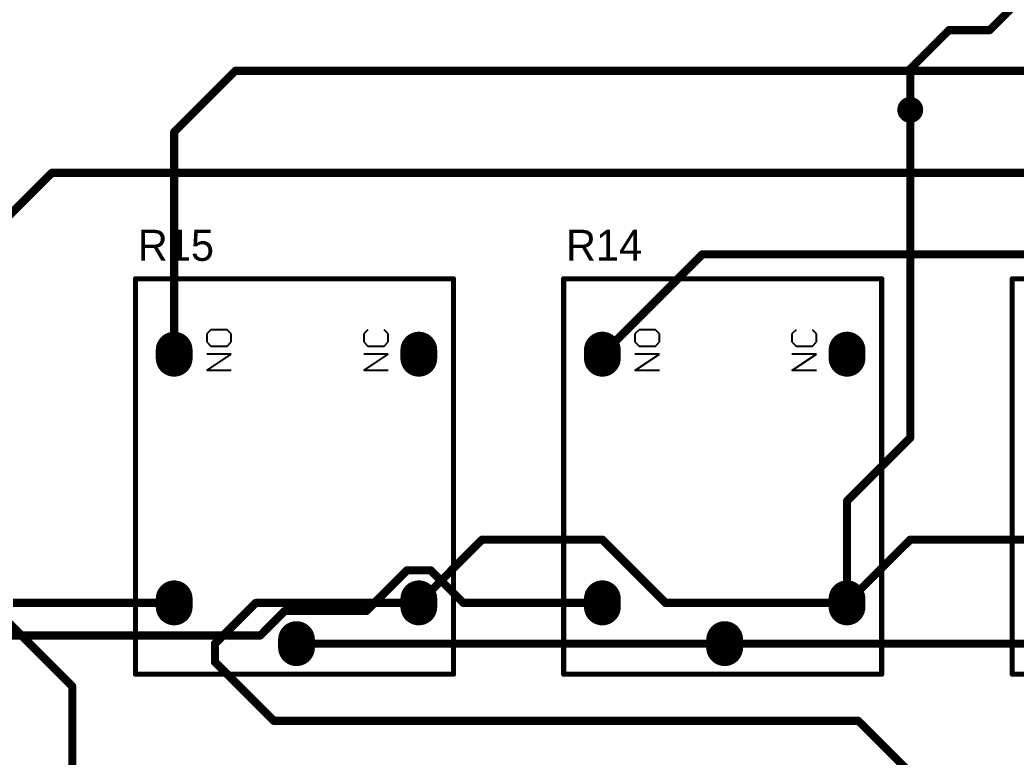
# Model space of a CAD drawing. Header units: millimetres. Extents: x 1.1 to 12.7, y 1.1 to 8.9.
# Drawn here: x 5.545 to 7.468, y 4.315 to 5.739 of the extents above; entities that cross this region are included whole.
import ezdxf

# ---------------------------------------------------------------- set-up
doc = ezdxf.new("R2010")
doc.units = ezdxf.units.MM
doc.header["$MEASUREMENT"] = 0
for name, color, linetype in [('BottomLayer', 5, 'Continuous'), ('BottomSolder', 6, 'Continuous'), ('MultiLayer', 9, 'Continuous'), ('PadHoleLayer', 156, 'Continuous'), ('TopLayer', 1, 'Continuous'), ('TopOverlay', 2, 'Continuous'), ('TopSolder', 216, 'Continuous'), ('ViaHoleLayer', 16, 'Continuous')]:
    doc.layers.add(name, color=color, linetype=linetype)

# ---------------------------------------------------------------- blocks, each defined once
blk = doc.blocks.new('RELAYARP03F_14')
at = {"layer": 'BottomLayer', "const_width": 0.063}
for points in [[(-0.2323, 0.2362), (-0.248, 0.2362)], [(0.248, 0.2362), (0.2323, 0.2362)], [(-0.311, 0), (-0.3268, 0)], [(-0.2323, -0.2362), (-0.248, -0.2362)], [(0.248, -0.2362), (0.2323, -0.2362)]]:
    blk.add_lwpolyline(points, dxfattribs=at)
at = {"layer": 'BottomLayer', "const_width": 0.0315}
for points in [[(-0.2638, 0.2362, 1), (-0.2323, 0.2362, 1)], [(-0.248, 0.2362, 1), (-0.2165, 0.2362, 1)], [(0.2165, 0.2362, 1), (0.248, 0.2362, 1)], [(0.2323, 0.2362, 1), (0.2638, 0.2362, 1)], [(-0.3425, 0, 1), (-0.311, 0, 1)], [(-0.3268, 0, 1), (-0.2953, 0, 1)], [(-0.2638, -0.2362, 1), (-0.2323, -0.2362, 1)], [(-0.248, -0.2362, 1), (-0.2165, -0.2362, 1)], [(0.2165, -0.2362, 1), (0.248, -0.2362, 1)], [(0.2323, -0.2362, 1), (0.2638, -0.2362, 1)]]:
    blk.add_lwpolyline(points, format="xyb", close=True, dxfattribs=at)
at = {"layer": 'BottomSolder', "const_width": 0.071}
for points in [[(-0.2323, 0.2362), (-0.248, 0.2362)], [(0.248, 0.2362), (0.2323, 0.2362)], [(-0.311, 0), (-0.3268, 0)], [(-0.2323, -0.2362), (-0.248, -0.2362)], [(0.248, -0.2362), (0.2323, -0.2362)]]:
    blk.add_lwpolyline(points, dxfattribs=at)
at = {"layer": 'BottomSolder', "const_width": 0.0355}
for points in [[(-0.2658, 0.2362, 1), (-0.2303, 0.2362, 1)], [(-0.25, 0.2362, 1), (-0.2145, 0.2362, 1)], [(0.2145, 0.2362, 1), (0.25, 0.2362, 1)], [(0.2303, 0.2362, 1), (0.2658, 0.2362, 1)], [(-0.3445, 0, 1), (-0.309, 0, 1)], [(-0.3288, 0, 1), (-0.2933, 0, 1)], [(-0.2658, -0.2362, 1), (-0.2303, -0.2362, 1)], [(-0.25, -0.2362, 1), (-0.2145, -0.2362, 1)], [(0.2145, -0.2362, 1), (0.25, -0.2362, 1)], [(0.2303, -0.2362, 1), (0.2658, -0.2362, 1)]]:
    blk.add_lwpolyline(points, format="xyb", close=True, dxfattribs=at)
at = {"layer": 'MultiLayer', "const_width": 0.063}
for points in [[(-0.2323, 0.2362), (-0.248, 0.2362)], [(0.248, 0.2362), (0.2323, 0.2362)], [(-0.311, 0), (-0.3268, 0)], [(-0.2323, -0.2362), (-0.248, -0.2362)], [(0.248, -0.2362), (0.2323, -0.2362)]]:
    blk.add_lwpolyline(points, dxfattribs=at)
at = {"layer": 'MultiLayer', "const_width": 0.0315}
for points in [[(-0.2638, 0.2362, 1), (-0.2323, 0.2362, 1)], [(-0.248, 0.2362, 1), (-0.2165, 0.2362, 1)], [(0.2165, 0.2362, 1), (0.248, 0.2362, 1)], [(0.2323, 0.2362, 1), (0.2638, 0.2362, 1)], [(-0.3425, 0, 1), (-0.311, 0, 1)], [(-0.3268, 0, 1), (-0.2953, 0, 1)], [(-0.2638, -0.2362, 1), (-0.2323, -0.2362, 1)], [(-0.248, -0.2362, 1), (-0.2165, -0.2362, 1)], [(0.2165, -0.2362, 1), (0.248, -0.2362, 1)], [(0.2323, -0.2362, 1), (0.2638, -0.2362, 1)]]:
    blk.add_lwpolyline(points, format="xyb", close=True, dxfattribs=at)
at = {"layer": 'PadHoleLayer', "const_width": 0.0295}
for points in [[(-0.2549, 0.2362, 1), (-0.2254, 0.2362, 1)], [(0.2254, 0.2362, 1), (0.2549, 0.2362, 1)], [(-0.3337, 0, 1), (-0.3041, 0, 1)], [(-0.2549, -0.2362, 1), (-0.2254, -0.2362, 1)], [(0.2254, -0.2362, 1), (0.2549, -0.2362, 1)]]:
    blk.add_lwpolyline(points, format="xyb", close=True, dxfattribs=at)
at = {"layer": 'TopLayer', "const_width": 0.063}
for points in [[(-0.2323, 0.2362), (-0.248, 0.2362)], [(0.248, 0.2362), (0.2323, 0.2362)], [(-0.311, 0), (-0.3268, 0)], [(-0.2323, -0.2362), (-0.248, -0.2362)], [(0.248, -0.2362), (0.2323, -0.2362)]]:
    blk.add_lwpolyline(points, dxfattribs=at)
at = {"layer": 'TopLayer', "const_width": 0.0315}
for points in [[(-0.2638, 0.2362, 1), (-0.2323, 0.2362, 1)], [(-0.248, 0.2362, 1), (-0.2165, 0.2362, 1)], [(0.2165, 0.2362, 1), (0.248, 0.2362, 1)], [(0.2323, 0.2362, 1), (0.2638, 0.2362, 1)], [(-0.3425, 0, 1), (-0.311, 0, 1)], [(-0.3268, 0, 1), (-0.2953, 0, 1)], [(-0.2638, -0.2362, 1), (-0.2323, -0.2362, 1)], [(-0.248, -0.2362, 1), (-0.2165, -0.2362, 1)], [(0.2165, -0.2362, 1), (0.248, -0.2362, 1)], [(0.2323, -0.2362, 1), (0.2638, -0.2362, 1)]]:
    blk.add_lwpolyline(points, format="xyb", close=True, dxfattribs=at)
at = {"layer": 'TopOverlay'}
for p, q in [((0.2087, 0.126), (0.2087, 0.1732)), ((0.2087, 0.1732), (0.2401, 0.126)), ((0.2401, 0.126), (0.2401, 0.1732)), ((0.2638, 0.1732), (0.2559, 0.1653)), ((0.2795, 0.1732), (0.2638, 0.1732)), ((0.2874, 0.1653), (0.2795, 0.1732)), ((0.2559, 0.1653), (0.2559, 0.1339)), ((0.2874, 0.1339), (0.2874, 0.1653)), ((0.2559, 0.1339), (0.2638, 0.126)), ((0.2638, 0.126), (0.2795, 0.126)), ((0.2795, 0.126), (0.2874, 0.1339)), ((0.2087, -0.1772), (0.2087, -0.1299)), ((0.2087, -0.1299), (0.2401, -0.1772)), ((0.2401, -0.1772), (0.2401, -0.1299)), ((0.2638, -0.1299), (0.2559, -0.1378)), ((0.2795, -0.1299), (0.2638, -0.1299)), ((0.2874, -0.1378), (0.2795, -0.1299)), ((0.2559, -0.1378), (0.2559, -0.1693)), ((0.2559, -0.1693), (0.2638, -0.1772)), ((0.2795, -0.1772), (0.2874, -0.1693)), ((0.2638, -0.1772), (0.2795, -0.1772))]:
    blk.add_line(p, q, dxfattribs=at)
at = {"layer": 'TopOverlay', "const_width": 0.01}
for points in [[(-0.378, 0.311), (-0.378, -0.3031)], [(-0.378, 0.311), (0.3858, 0.311)], [(0.3858, 0.311), (0.3858, -0.3031)], [(-0.378, -0.3031), (0.3858, -0.3031)]]:
    blk.add_lwpolyline(points, dxfattribs=at)
at = {"layer": 'TopOverlay', "const_width": 0.005}
for points in [[(-0.3805, 0.311, 1), (-0.3755, 0.311, 1)], [(-0.3805, 0.311, 1), (-0.3755, 0.311, 1)], [(0.3833, 0.311, 1), (0.3883, 0.311, 1)], [(0.3833, 0.311, 1), (0.3883, 0.311, 1)], [(-0.3805, -0.3031, 1), (-0.3755, -0.3031, 1)], [(-0.3805, -0.3031, 1), (-0.3755, -0.3031, 1)], [(0.3833, -0.3031, 1), (0.3883, -0.3031, 1)], [(0.3833, -0.3031, 1), (0.3883, -0.3031, 1)]]:
    blk.add_lwpolyline(points, format="xyb", close=True, dxfattribs=at)
at = {"layer": 'TopSolder', "const_width": 0.071}
for points in [[(-0.2323, 0.2362), (-0.248, 0.2362)], [(0.248, 0.2362), (0.2323, 0.2362)], [(-0.311, 0), (-0.3268, 0)], [(-0.2323, -0.2362), (-0.248, -0.2362)], [(0.248, -0.2362), (0.2323, -0.2362)]]:
    blk.add_lwpolyline(points, dxfattribs=at)
at = {"layer": 'TopSolder', "const_width": 0.0355}
for points in [[(-0.2658, 0.2362, 1), (-0.2303, 0.2362, 1)], [(-0.25, 0.2362, 1), (-0.2145, 0.2362, 1)], [(0.2145, 0.2362, 1), (0.25, 0.2362, 1)], [(0.2303, 0.2362, 1), (0.2658, 0.2362, 1)], [(-0.3445, 0, 1), (-0.309, 0, 1)], [(-0.3288, 0, 1), (-0.2933, 0, 1)], [(-0.2658, -0.2362, 1), (-0.2303, -0.2362, 1)], [(-0.25, -0.2362, 1), (-0.2145, -0.2362, 1)], [(0.2145, -0.2362, 1), (0.25, -0.2362, 1)], [(0.2303, -0.2362, 1), (0.2658, -0.2362, 1)]]:
    blk.add_lwpolyline(points, format="xyb", close=True, dxfattribs=at)
blk = doc.blocks.new('RELAYARP03F_15')
at = {"layer": 'BottomLayer', "const_width": 0.063}
for points in [[(-0.2323, 0.2362), (-0.248, 0.2362)], [(0.248, 0.2362), (0.2323, 0.2362)], [(-0.311, 0), (-0.3268, 0)], [(-0.2323, -0.2362), (-0.248, -0.2362)], [(0.248, -0.2362), (0.2323, -0.2362)]]:
    blk.add_lwpolyline(points, dxfattribs=at)
at = {"layer": 'BottomLayer', "const_width": 0.0315}
for points in [[(-0.2638, 0.2362, 1), (-0.2323, 0.2362, 1)], [(-0.248, 0.2362, 1), (-0.2165, 0.2362, 1)], [(0.2165, 0.2362, 1), (0.248, 0.2362, 1)], [(0.2323, 0.2362, 1), (0.2638, 0.2362, 1)], [(-0.3425, 0, 1), (-0.311, 0, 1)], [(-0.3268, 0, 1), (-0.2953, 0, 1)], [(-0.2638, -0.2362, 1), (-0.2323, -0.2362, 1)], [(-0.248, -0.2362, 1), (-0.2165, -0.2362, 1)], [(0.2165, -0.2362, 1), (0.248, -0.2362, 1)], [(0.2323, -0.2362, 1), (0.2638, -0.2362, 1)]]:
    blk.add_lwpolyline(points, format="xyb", close=True, dxfattribs=at)
at = {"layer": 'BottomSolder', "const_width": 0.071}
for points in [[(-0.2323, 0.2362), (-0.248, 0.2362)], [(0.248, 0.2362), (0.2323, 0.2362)], [(-0.311, 0), (-0.3268, 0)], [(-0.2323, -0.2362), (-0.248, -0.2362)], [(0.248, -0.2362), (0.2323, -0.2362)]]:
    blk.add_lwpolyline(points, dxfattribs=at)
at = {"layer": 'BottomSolder', "const_width": 0.0355}
for points in [[(-0.2658, 0.2362, 1), (-0.2303, 0.2362, 1)], [(-0.25, 0.2362, 1), (-0.2145, 0.2362, 1)], [(0.2145, 0.2362, 1), (0.25, 0.2362, 1)], [(0.2303, 0.2362, 1), (0.2658, 0.2362, 1)], [(-0.3445, 0, 1), (-0.309, 0, 1)], [(-0.3288, 0, 1), (-0.2933, 0, 1)], [(-0.2658, -0.2362, 1), (-0.2303, -0.2362, 1)], [(-0.25, -0.2362, 1), (-0.2145, -0.2362, 1)], [(0.2145, -0.2362, 1), (0.25, -0.2362, 1)], [(0.2303, -0.2362, 1), (0.2658, -0.2362, 1)]]:
    blk.add_lwpolyline(points, format="xyb", close=True, dxfattribs=at)
at = {"layer": 'MultiLayer', "const_width": 0.063}
for points in [[(-0.2323, 0.2362), (-0.248, 0.2362)], [(0.248, 0.2362), (0.2323, 0.2362)], [(-0.311, 0), (-0.3268, 0)], [(-0.2323, -0.2362), (-0.248, -0.2362)], [(0.248, -0.2362), (0.2323, -0.2362)]]:
    blk.add_lwpolyline(points, dxfattribs=at)
at = {"layer": 'MultiLayer', "const_width": 0.0315}
for points in [[(-0.2638, 0.2362, 1), (-0.2323, 0.2362, 1)], [(-0.248, 0.2362, 1), (-0.2165, 0.2362, 1)], [(0.2165, 0.2362, 1), (0.248, 0.2362, 1)], [(0.2323, 0.2362, 1), (0.2638, 0.2362, 1)], [(-0.3425, 0, 1), (-0.311, 0, 1)], [(-0.3268, 0, 1), (-0.2953, 0, 1)], [(-0.2638, -0.2362, 1), (-0.2323, -0.2362, 1)], [(-0.248, -0.2362, 1), (-0.2165, -0.2362, 1)], [(0.2165, -0.2362, 1), (0.248, -0.2362, 1)], [(0.2323, -0.2362, 1), (0.2638, -0.2362, 1)]]:
    blk.add_lwpolyline(points, format="xyb", close=True, dxfattribs=at)
at = {"layer": 'PadHoleLayer', "const_width": 0.0295}
for points in [[(-0.2549, 0.2362, 1), (-0.2254, 0.2362, 1)], [(0.2254, 0.2362, 1), (0.2549, 0.2362, 1)], [(-0.3337, 0, 1), (-0.3041, 0, 1)], [(-0.2549, -0.2362, 1), (-0.2254, -0.2362, 1)], [(0.2254, -0.2362, 1), (0.2549, -0.2362, 1)]]:
    blk.add_lwpolyline(points, format="xyb", close=True, dxfattribs=at)
at = {"layer": 'TopLayer', "const_width": 0.063}
for points in [[(-0.2323, 0.2362), (-0.248, 0.2362)], [(0.248, 0.2362), (0.2323, 0.2362)], [(-0.311, 0), (-0.3268, 0)], [(-0.2323, -0.2362), (-0.248, -0.2362)], [(0.248, -0.2362), (0.2323, -0.2362)]]:
    blk.add_lwpolyline(points, dxfattribs=at)
at = {"layer": 'TopLayer', "const_width": 0.0315}
for points in [[(-0.2638, 0.2362, 1), (-0.2323, 0.2362, 1)], [(-0.248, 0.2362, 1), (-0.2165, 0.2362, 1)], [(0.2165, 0.2362, 1), (0.248, 0.2362, 1)], [(0.2323, 0.2362, 1), (0.2638, 0.2362, 1)], [(-0.3425, 0, 1), (-0.311, 0, 1)], [(-0.3268, 0, 1), (-0.2953, 0, 1)], [(-0.2638, -0.2362, 1), (-0.2323, -0.2362, 1)], [(-0.248, -0.2362, 1), (-0.2165, -0.2362, 1)], [(0.2165, -0.2362, 1), (0.248, -0.2362, 1)], [(0.2323, -0.2362, 1), (0.2638, -0.2362, 1)]]:
    blk.add_lwpolyline(points, format="xyb", close=True, dxfattribs=at)
at = {"layer": 'TopOverlay'}
for p, q in [((0.2087, 0.126), (0.2087, 0.1732)), ((0.2087, 0.1732), (0.2401, 0.126)), ((0.2401, 0.126), (0.2401, 0.1732)), ((0.2638, 0.1732), (0.2559, 0.1653)), ((0.2795, 0.1732), (0.2638, 0.1732)), ((0.2874, 0.1653), (0.2795, 0.1732)), ((0.2559, 0.1653), (0.2559, 0.1339)), ((0.2874, 0.1339), (0.2874, 0.1653)), ((0.2559, 0.1339), (0.2638, 0.126)), ((0.2638, 0.126), (0.2795, 0.126)), ((0.2795, 0.126), (0.2874, 0.1339)), ((0.2087, -0.1772), (0.2087, -0.1299)), ((0.2087, -0.1299), (0.2401, -0.1772)), ((0.2401, -0.1772), (0.2401, -0.1299)), ((0.2638, -0.1299), (0.2559, -0.1378)), ((0.2795, -0.1299), (0.2638, -0.1299)), ((0.2874, -0.1378), (0.2795, -0.1299)), ((0.2559, -0.1378), (0.2559, -0.1693)), ((0.2559, -0.1693), (0.2638, -0.1772)), ((0.2795, -0.1772), (0.2874, -0.1693)), ((0.2638, -0.1772), (0.2795, -0.1772))]:
    blk.add_line(p, q, dxfattribs=at)
at = {"layer": 'TopOverlay', "const_width": 0.01}
for points in [[(-0.378, 0.311), (-0.378, -0.3031)], [(-0.378, 0.311), (0.3858, 0.311)], [(0.3858, 0.311), (0.3858, -0.3031)], [(-0.378, -0.3031), (0.3858, -0.3031)]]:
    blk.add_lwpolyline(points, dxfattribs=at)
at = {"layer": 'TopOverlay', "const_width": 0.005}
for points in [[(-0.3805, 0.311, 1), (-0.3755, 0.311, 1)], [(-0.3805, 0.311, 1), (-0.3755, 0.311, 1)], [(0.3833, 0.311, 1), (0.3883, 0.311, 1)], [(0.3833, 0.311, 1), (0.3883, 0.311, 1)], [(-0.3805, -0.3031, 1), (-0.3755, -0.3031, 1)], [(-0.3805, -0.3031, 1), (-0.3755, -0.3031, 1)], [(0.3833, -0.3031, 1), (0.3883, -0.3031, 1)], [(0.3833, -0.3031, 1), (0.3883, -0.3031, 1)]]:
    blk.add_lwpolyline(points, format="xyb", close=True, dxfattribs=at)
at = {"layer": 'TopSolder', "const_width": 0.071}
for points in [[(-0.2323, 0.2362), (-0.248, 0.2362)], [(0.248, 0.2362), (0.2323, 0.2362)], [(-0.311, 0), (-0.3268, 0)], [(-0.2323, -0.2362), (-0.248, -0.2362)], [(0.248, -0.2362), (0.2323, -0.2362)]]:
    blk.add_lwpolyline(points, dxfattribs=at)
at = {"layer": 'TopSolder', "const_width": 0.0355}
for points in [[(-0.2658, 0.2362, 1), (-0.2303, 0.2362, 1)], [(-0.25, 0.2362, 1), (-0.2145, 0.2362, 1)], [(0.2145, 0.2362, 1), (0.25, 0.2362, 1)], [(0.2303, 0.2362, 1), (0.2658, 0.2362, 1)], [(-0.3445, 0, 1), (-0.309, 0, 1)], [(-0.3288, 0, 1), (-0.2933, 0, 1)], [(-0.2658, -0.2362, 1), (-0.2303, -0.2362, 1)], [(-0.25, -0.2362, 1), (-0.2145, -0.2362, 1)], [(0.2145, -0.2362, 1), (0.25, -0.2362, 1)], [(0.2303, -0.2362, 1), (0.2658, -0.2362, 1)]]:
    blk.add_lwpolyline(points, format="xyb", close=True, dxfattribs=at)
blk = doc.blocks.new('RELAYARP03F_16')
at = {"layer": 'BottomLayer', "const_width": 0.063}
for points in [[(-0.2323, 0.2362), (-0.248, 0.2362)], [(0.248, 0.2362), (0.2323, 0.2362)], [(-0.311, 0), (-0.3268, 0)], [(-0.2323, -0.2362), (-0.248, -0.2362)], [(0.248, -0.2362), (0.2323, -0.2362)]]:
    blk.add_lwpolyline(points, dxfattribs=at)
at = {"layer": 'BottomLayer', "const_width": 0.0315}
for points in [[(-0.2638, 0.2362, 1), (-0.2323, 0.2362, 1)], [(-0.248, 0.2362, 1), (-0.2165, 0.2362, 1)], [(0.2165, 0.2362, 1), (0.248, 0.2362, 1)], [(0.2323, 0.2362, 1), (0.2638, 0.2362, 1)], [(-0.3425, 0, 1), (-0.311, 0, 1)], [(-0.3268, 0, 1), (-0.2953, 0, 1)], [(-0.2638, -0.2362, 1), (-0.2323, -0.2362, 1)], [(-0.248, -0.2362, 1), (-0.2165, -0.2362, 1)], [(0.2165, -0.2362, 1), (0.248, -0.2362, 1)], [(0.2323, -0.2362, 1), (0.2638, -0.2362, 1)]]:
    blk.add_lwpolyline(points, format="xyb", close=True, dxfattribs=at)
at = {"layer": 'BottomSolder', "const_width": 0.071}
for points in [[(-0.2323, 0.2362), (-0.248, 0.2362)], [(0.248, 0.2362), (0.2323, 0.2362)], [(-0.311, 0), (-0.3268, 0)], [(-0.2323, -0.2362), (-0.248, -0.2362)], [(0.248, -0.2362), (0.2323, -0.2362)]]:
    blk.add_lwpolyline(points, dxfattribs=at)
at = {"layer": 'BottomSolder', "const_width": 0.0355}
for points in [[(-0.2658, 0.2362, 1), (-0.2303, 0.2362, 1)], [(-0.25, 0.2362, 1), (-0.2145, 0.2362, 1)], [(0.2145, 0.2362, 1), (0.25, 0.2362, 1)], [(0.2303, 0.2362, 1), (0.2658, 0.2362, 1)], [(-0.3445, 0, 1), (-0.309, 0, 1)], [(-0.3288, 0, 1), (-0.2933, 0, 1)], [(-0.2658, -0.2362, 1), (-0.2303, -0.2362, 1)], [(-0.25, -0.2362, 1), (-0.2145, -0.2362, 1)], [(0.2145, -0.2362, 1), (0.25, -0.2362, 1)], [(0.2303, -0.2362, 1), (0.2658, -0.2362, 1)]]:
    blk.add_lwpolyline(points, format="xyb", close=True, dxfattribs=at)
at = {"layer": 'MultiLayer', "const_width": 0.063}
for points in [[(-0.2323, 0.2362), (-0.248, 0.2362)], [(0.248, 0.2362), (0.2323, 0.2362)], [(-0.311, 0), (-0.3268, 0)], [(-0.2323, -0.2362), (-0.248, -0.2362)], [(0.248, -0.2362), (0.2323, -0.2362)]]:
    blk.add_lwpolyline(points, dxfattribs=at)
at = {"layer": 'MultiLayer', "const_width": 0.0315}
for points in [[(-0.2638, 0.2362, 1), (-0.2323, 0.2362, 1)], [(-0.248, 0.2362, 1), (-0.2165, 0.2362, 1)], [(0.2165, 0.2362, 1), (0.248, 0.2362, 1)], [(0.2323, 0.2362, 1), (0.2638, 0.2362, 1)], [(-0.3425, 0, 1), (-0.311, 0, 1)], [(-0.3268, 0, 1), (-0.2953, 0, 1)], [(-0.2638, -0.2362, 1), (-0.2323, -0.2362, 1)], [(-0.248, -0.2362, 1), (-0.2165, -0.2362, 1)], [(0.2165, -0.2362, 1), (0.248, -0.2362, 1)], [(0.2323, -0.2362, 1), (0.2638, -0.2362, 1)]]:
    blk.add_lwpolyline(points, format="xyb", close=True, dxfattribs=at)
at = {"layer": 'PadHoleLayer', "const_width": 0.0295}
for points in [[(-0.2549, 0.2362, 1), (-0.2254, 0.2362, 1)], [(0.2254, 0.2362, 1), (0.2549, 0.2362, 1)], [(-0.3337, 0, 1), (-0.3041, 0, 1)], [(-0.2549, -0.2362, 1), (-0.2254, -0.2362, 1)], [(0.2254, -0.2362, 1), (0.2549, -0.2362, 1)]]:
    blk.add_lwpolyline(points, format="xyb", close=True, dxfattribs=at)
at = {"layer": 'TopLayer', "const_width": 0.063}
for points in [[(-0.2323, 0.2362), (-0.248, 0.2362)], [(0.248, 0.2362), (0.2323, 0.2362)], [(-0.311, 0), (-0.3268, 0)], [(-0.2323, -0.2362), (-0.248, -0.2362)], [(0.248, -0.2362), (0.2323, -0.2362)]]:
    blk.add_lwpolyline(points, dxfattribs=at)
at = {"layer": 'TopLayer', "const_width": 0.0315}
for points in [[(-0.2638, 0.2362, 1), (-0.2323, 0.2362, 1)], [(-0.248, 0.2362, 1), (-0.2165, 0.2362, 1)], [(0.2165, 0.2362, 1), (0.248, 0.2362, 1)], [(0.2323, 0.2362, 1), (0.2638, 0.2362, 1)], [(-0.3425, 0, 1), (-0.311, 0, 1)], [(-0.3268, 0, 1), (-0.2953, 0, 1)], [(-0.2638, -0.2362, 1), (-0.2323, -0.2362, 1)], [(-0.248, -0.2362, 1), (-0.2165, -0.2362, 1)], [(0.2165, -0.2362, 1), (0.248, -0.2362, 1)], [(0.2323, -0.2362, 1), (0.2638, -0.2362, 1)]]:
    blk.add_lwpolyline(points, format="xyb", close=True, dxfattribs=at)
at = {"layer": 'TopOverlay'}
for p, q in [((0.2087, 0.126), (0.2087, 0.1732)), ((0.2087, 0.1732), (0.2401, 0.126)), ((0.2401, 0.126), (0.2401, 0.1732)), ((0.2638, 0.1732), (0.2559, 0.1653)), ((0.2795, 0.1732), (0.2638, 0.1732)), ((0.2874, 0.1653), (0.2795, 0.1732)), ((0.2559, 0.1653), (0.2559, 0.1339)), ((0.2874, 0.1339), (0.2874, 0.1653)), ((0.2559, 0.1339), (0.2638, 0.126)), ((0.2638, 0.126), (0.2795, 0.126)), ((0.2795, 0.126), (0.2874, 0.1339)), ((0.2087, -0.1772), (0.2087, -0.1299)), ((0.2087, -0.1299), (0.2401, -0.1772)), ((0.2401, -0.1772), (0.2401, -0.1299)), ((0.2638, -0.1299), (0.2559, -0.1378)), ((0.2795, -0.1299), (0.2638, -0.1299)), ((0.2874, -0.1378), (0.2795, -0.1299)), ((0.2559, -0.1378), (0.2559, -0.1693)), ((0.2559, -0.1693), (0.2638, -0.1772)), ((0.2795, -0.1772), (0.2874, -0.1693)), ((0.2638, -0.1772), (0.2795, -0.1772))]:
    blk.add_line(p, q, dxfattribs=at)
at = {"layer": 'TopOverlay', "const_width": 0.01}
for points in [[(-0.378, 0.311), (-0.378, -0.3031)], [(-0.378, 0.311), (0.3858, 0.311)], [(0.3858, 0.311), (0.3858, -0.3031)], [(-0.378, -0.3031), (0.3858, -0.3031)]]:
    blk.add_lwpolyline(points, dxfattribs=at)
at = {"layer": 'TopOverlay', "const_width": 0.005}
for points in [[(-0.3805, 0.311, 1), (-0.3755, 0.311, 1)], [(-0.3805, 0.311, 1), (-0.3755, 0.311, 1)], [(0.3833, 0.311, 1), (0.3883, 0.311, 1)], [(0.3833, 0.311, 1), (0.3883, 0.311, 1)], [(-0.3805, -0.3031, 1), (-0.3755, -0.3031, 1)], [(-0.3805, -0.3031, 1), (-0.3755, -0.3031, 1)], [(0.3833, -0.3031, 1), (0.3883, -0.3031, 1)], [(0.3833, -0.3031, 1), (0.3883, -0.3031, 1)]]:
    blk.add_lwpolyline(points, format="xyb", close=True, dxfattribs=at)
at = {"layer": 'TopSolder', "const_width": 0.071}
for points in [[(-0.2323, 0.2362), (-0.248, 0.2362)], [(0.248, 0.2362), (0.2323, 0.2362)], [(-0.311, 0), (-0.3268, 0)], [(-0.2323, -0.2362), (-0.248, -0.2362)], [(0.248, -0.2362), (0.2323, -0.2362)]]:
    blk.add_lwpolyline(points, dxfattribs=at)
at = {"layer": 'TopSolder', "const_width": 0.0355}
for points in [[(-0.2658, 0.2362, 1), (-0.2303, 0.2362, 1)], [(-0.25, 0.2362, 1), (-0.2145, 0.2362, 1)], [(0.2145, 0.2362, 1), (0.25, 0.2362, 1)], [(0.2303, 0.2362, 1), (0.2658, 0.2362, 1)], [(-0.3445, 0, 1), (-0.309, 0, 1)], [(-0.3288, 0, 1), (-0.2933, 0, 1)], [(-0.2658, -0.2362, 1), (-0.2303, -0.2362, 1)], [(-0.25, -0.2362, 1), (-0.2145, -0.2362, 1)], [(0.2145, -0.2362, 1), (0.25, -0.2362, 1)], [(0.2303, -0.2362, 1), (0.2658, -0.2362, 1)]]:
    blk.add_lwpolyline(points, format="xyb", close=True, dxfattribs=at)

msp = doc.modelspace()

# ---------------------------------------------------------------- linework, layer by layer
at = {"layer": 'BottomLayer', "const_width": 0.0157}
for points in [[(7.4173, 5.7194), (7.5354, 5.8375)], [(7.2638, 5.6446), (7.3386, 5.7194)], [(7.3386, 5.7194), (7.4173, 5.7194)], [(7.2638, 5.5654), (7.2638, 5.6446)], [(5.4094, 5.247), (5.6063, 5.4438)], [(5.6063, 5.4438), (8.0559, 5.4438)], [(6.6693, 5.0934), (6.8622, 5.2863)], [(6.8622, 5.2863), (8.0433, 5.2863)], [(6.2134, 4.5974), (6.2921, 4.6761)], [(6.2921, 4.6761), (6.3378, 4.6761)], [(6.3378, 4.6761), (6.4008, 4.6131)], [(6.4008, 4.6131), (6.6693, 4.6131)], [(6.0087, 4.5501), (6.0559, 4.5974)], [(6.0559, 4.5974), (6.2134, 4.5974)], [(5.4658, 4.5501), (6.0087, 4.5501)]]:
    msp.add_lwpolyline(points, dxfattribs=at)
at = {"layer": 'BottomLayer'}
for points, const_width in [([(7.3346, 5.7194, 1), (7.3425, 5.7194, 1)], 0.00787), ([(7.3346, 5.7194, 1), (7.3425, 5.7194, 1)], 0.00787), ([(7.4134, 5.7194, 1), (7.4213, 5.7194, 1)], 0.00787), ([(7.4134, 5.7194, 1), (7.4213, 5.7194, 1)], 0.00787), ([(7.2598, 5.6446, 1), (7.2677, 5.6446, 1)], 0.00787), ([(7.2598, 5.6446, 1), (7.2677, 5.6446, 1)], 0.00787), ([(7.2513, 5.5654, 1), (7.2763, 5.5654, 1)], 0.025), ([(7.2598, 5.5654, 1), (7.2677, 5.5654, 1)], 0.00787), ([(5.6024, 5.4438, 1), (5.6102, 5.4438, 1)], 0.00787), ([(5.6024, 5.4438, 1), (5.6102, 5.4438, 1)], 0.00787), ([(6.8583, 5.2863, 1), (6.8661, 5.2863, 1)], 0.00787), ([(6.8583, 5.2863, 1), (6.8661, 5.2863, 1)], 0.00787), ([(6.6654, 5.0934, 1), (6.6732, 5.0934, 1)], 0.00787), ([(6.2882, 4.6761, 1), (6.2961, 4.6761, 1)], 0.00787), ([(6.2882, 4.6761, 1), (6.2961, 4.6761, 1)], 0.00787), ([(6.3339, 4.6761, 1), (6.3417, 4.6761, 1)], 0.00787), ([(6.3339, 4.6761, 1), (6.3417, 4.6761, 1)], 0.00787), ([(6.3968, 4.6131, 1), (6.4047, 4.6131, 1)], 0.00787), ([(6.3968, 4.6131, 1), (6.4047, 4.6131, 1)], 0.00787), ([(6.6654, 4.6131, 1), (6.6732, 4.6131, 1)], 0.00787), ([(6.052, 4.5974, 1), (6.0598, 4.5974, 1)], 0.00787), ([(6.052, 4.5974, 1), (6.0598, 4.5974, 1)], 0.00787), ([(6.2095, 4.5974, 1), (6.2173, 4.5974, 1)], 0.00787), ([(6.2095, 4.5974, 1), (6.2173, 4.5974, 1)], 0.00787), ([(6.0047, 4.5501, 1), (6.0126, 4.5501, 1)], 0.00787), ([(6.0047, 4.5501, 1), (6.0126, 4.5501, 1)], 0.00787)]:
    msp.add_lwpolyline(points, format="xyb", close=True, dxfattribs=dict(at, const_width=const_width))
at = {"layer": 'MultiLayer', "const_width": 0.025}
msp.add_lwpolyline([(7.2513, 5.5654, 1), (7.2763, 5.5654, 1)], format="xyb", close=True, dxfattribs=at)
at = {"layer": 'TopLayer', "const_width": 0.0157}
for points in [[(5.8425, 5.5226), (5.9606, 5.6407)], [(5.9606, 5.6407), (7.6142, 5.6407)], [(7.2638, 4.932), (7.2638, 5.5654)], [(5.8425, 5.0934), (5.8425, 5.5226)], [(7.1417, 4.81), (7.2638, 4.932)], [(7.1417, 4.6131), (7.1417, 4.81)], [(6.315, 4.6131), (6.437, 4.7352)], [(6.437, 4.7352), (6.6693, 4.7352)], [(6.6693, 4.7352), (6.7913, 4.6131)], [(7.1417, 4.6131), (7.2638, 4.7352)], [(7.2638, 4.7352), (7.5354, 4.7352)], [(5.3898, 4.708), (5.6457, 4.4521)], [(5.5315, 4.6131), (5.8425, 4.6131)], [(5.9213, 4.5344), (6, 4.6131)], [(6, 4.6131), (6.315, 4.6131)], [(6.7913, 4.6131), (7.1417, 4.6131)], [(5.9213, 4.4989), (5.9213, 4.5344)], [(6.0787, 4.5344), (6.9055, 4.5344)], [(6.9055, 4.5344), (7.7717, 4.5344)], [(5.9213, 4.4989), (6.035, 4.3852)], [(5.6457, 3.3572), (5.6457, 4.4521)], [(6.035, 4.3852), (7.1638, 4.3852)], [(7.1638, 4.3852), (7.2598, 4.2891)]]:
    msp.add_lwpolyline(points, dxfattribs=at)
at = {"layer": 'TopLayer'}
for points, const_width in [([(5.9567, 5.6407, 1), (5.9646, 5.6407, 1)], 0.00787), ([(5.9567, 5.6407, 1), (5.9646, 5.6407, 1)], 0.00787), ([(7.2513, 5.5654, 1), (7.2763, 5.5654, 1)], 0.025), ([(7.2598, 5.5654, 1), (7.2677, 5.5654, 1)], 0.00787), ([(5.8386, 5.5226, 1), (5.8465, 5.5226, 1)], 0.00787), ([(5.8386, 5.5226, 1), (5.8465, 5.5226, 1)], 0.00787), ([(5.8386, 5.0934, 1), (5.8465, 5.0934, 1)], 0.00787), ([(7.2598, 4.932, 1), (7.2677, 4.932, 1)], 0.00787), ([(7.2598, 4.932, 1), (7.2677, 4.932, 1)], 0.00787), ([(7.1378, 4.81, 1), (7.1457, 4.81, 1)], 0.00787), ([(7.1378, 4.81, 1), (7.1457, 4.81, 1)], 0.00787), ([(6.4331, 4.7352, 1), (6.4409, 4.7352, 1)], 0.00787), ([(6.4331, 4.7352, 1), (6.4409, 4.7352, 1)], 0.00787), ([(6.6654, 4.7352, 1), (6.6732, 4.7352, 1)], 0.00787), ([(6.6654, 4.7352, 1), (6.6732, 4.7352, 1)], 0.00787), ([(7.2598, 4.7352, 1), (7.2677, 4.7352, 1)], 0.00787), ([(7.2598, 4.7352, 1), (7.2677, 4.7352, 1)], 0.00787), ([(5.8386, 4.6131, 1), (5.8465, 4.6131, 1)], 0.00787), ([(5.9961, 4.6131, 1), (6.0039, 4.6131, 1)], 0.00787), ([(5.9961, 4.6131, 1), (6.0039, 4.6131, 1)], 0.00787), ([(6.311, 4.6131, 1), (6.3189, 4.6131, 1)], 0.00787), ([(6.311, 4.6131, 1), (6.3189, 4.6131, 1)], 0.00787), ([(6.7874, 4.6131, 1), (6.7953, 4.6131, 1)], 0.00787), ([(6.7874, 4.6131, 1), (6.7953, 4.6131, 1)], 0.00787), ([(7.1378, 4.6131, 1), (7.1457, 4.6131, 1)], 0.00787), ([(7.1378, 4.6131, 1), (7.1457, 4.6131, 1)], 0.00787), ([(7.1378, 4.6131, 1), (7.1457, 4.6131, 1)], 0.00787), ([(5.9173, 4.5344, 1), (5.9252, 4.5344, 1)], 0.00787), ([(5.9173, 4.5344, 1), (5.9252, 4.5344, 1)], 0.00787), ([(6.0748, 4.5344, 1), (6.0827, 4.5344, 1)], 0.00787), ([(6.9016, 4.5344, 1), (6.9094, 4.5344, 1)], 0.00787), ([(6.9016, 4.5344, 1), (6.9094, 4.5344, 1)], 0.00787), ([(5.9173, 4.4989, 1), (5.9252, 4.4989, 1)], 0.00787), ([(5.9173, 4.4989, 1), (5.9252, 4.4989, 1)], 0.00787), ([(5.6417, 4.4521, 1), (5.6496, 4.4521, 1)], 0.00787), ([(5.6417, 4.4521, 1), (5.6496, 4.4521, 1)], 0.00787), ([(6.0311, 4.3852, 1), (6.039, 4.3852, 1)], 0.00787), ([(6.0311, 4.3852, 1), (6.039, 4.3852, 1)], 0.00787), ([(7.1598, 4.3852, 1), (7.1677, 4.3852, 1)], 0.00787), ([(7.1598, 4.3852, 1), (7.1677, 4.3852, 1)], 0.00787)]:
    msp.add_lwpolyline(points, format="xyb", close=True, dxfattribs=dict(at, const_width=const_width))
at = {"layer": 'ViaHoleLayer', "const_width": 0.014}
msp.add_lwpolyline([(7.2568, 5.5654, 1), (7.2708, 5.5654, 1)], format="xyb", close=True, dxfattribs=at)

# ---------------------------------------------------------------- block references
at = {"rotation": 90}
for name, p in [('RELAYARP03F_14', (6.0787, 4.8533)), ('RELAYARP03F_15', (6.9055, 4.8533)), ('RELAYARP03F_16', (7.7717, 4.8533))]:
    msp.add_blockref(name, p, dxfattribs=at)

# ---------------------------------------------------------------- texts
at = {"layer": 'TopOverlay'}
for s, p in [('R15', (5.7722, 5.2738)), ('R14', (6.599, 5.2738))]:
    msp.add_text(s, height=0.06, dxfattribs=at).set_placement(p)

doc.saveas('drawing.dxf')
